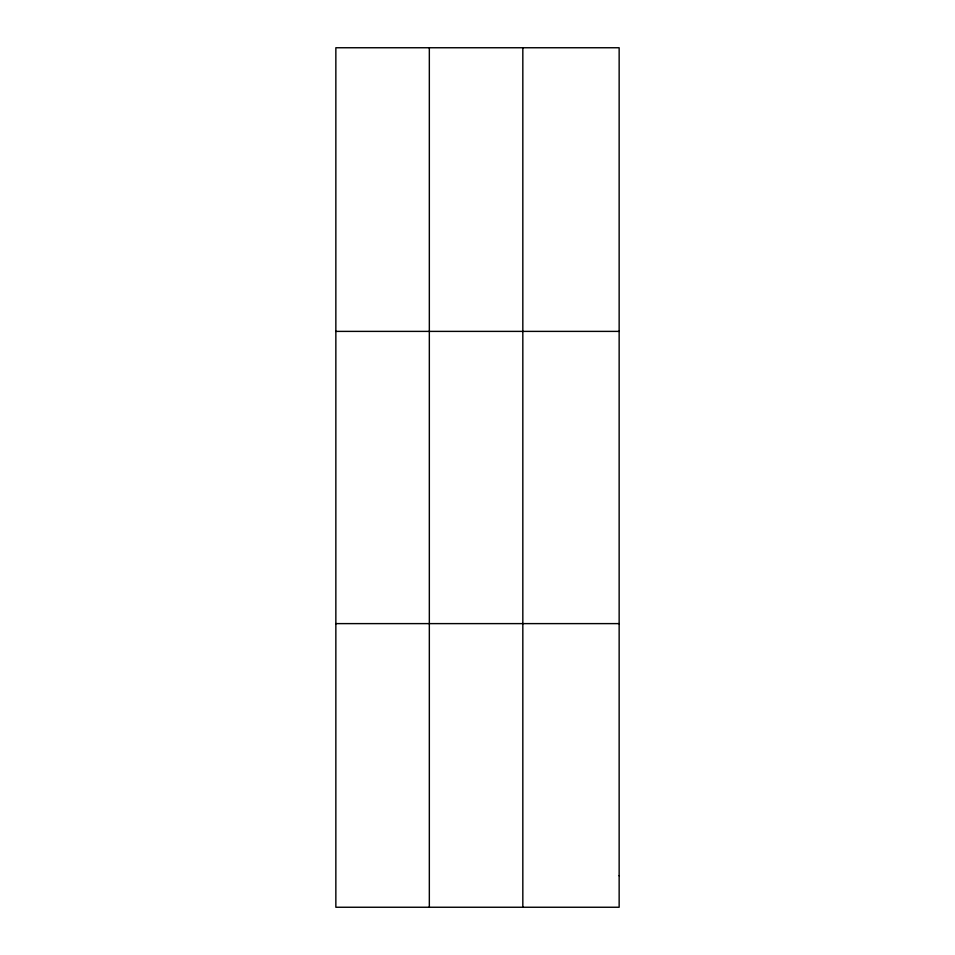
<?xml version="1.0" encoding="UTF-8"?>
<svg xmlns="http://www.w3.org/2000/svg" width="955" height="955" viewBox="0 0 955 955"><rect width="100%" height="100%" fill="white"/><g stroke="black" fill="none" stroke-linecap="round" stroke-linejoin="round"><path stroke-width="1.43" d="M429.332 47.75L429.332 907.25M522.827 47.75L522.827 907.25M335.85 331.385L619.15 331.385M335.85 623.615L619.15 623.615M619.15 875.735L619.15 907.25L335.85 907.25L335.85 47.75L619.15 47.75L619.15 875.735"/></g></svg>
